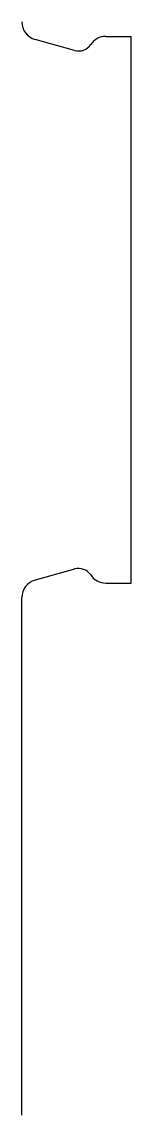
# Model space of a CAD drawing. Extents: x 8 to 213, y -217 to -66.
# Drawn here: x 111.43 to 114.41, y -122.9 to -93.07 of the extents above; entities that cross this region are included whole.
import ezdxf

# ---------------------------------------------------------------- set-up
doc = ezdxf.new("R2010")
doc.units = 0
doc.header["$MEASUREMENT"] = 0

msp = doc.modelspace()

# ---------------------------------------------------------------- linework, layer by layer
for p, q in [((112.872, -93.853), (111.794, -93.552)), ((113.723, -93.47), (114.414, -93.47)), ((112.872, -108.001), (111.794, -108.302)), ((113.723, -108.384), (114.414, -108.384)), ((111.431, -122.901), (111.431, -108.781))]:
    msp.add_line(p, q)
msp.add_lwpolyline([(114.414, -108.384), (114.414, -93.47)])
for centre, radius, start, end in [((111.928, -93.073), 0.497, 180, 254.3811), ((113.723, -93.967), 0.497, 90, 146.251), ((112.979, -93.47), 0.398, 254.3811, 326.251), ((112.979, -108.384), 0.398, 33.749, 105.6189), ((113.723, -107.887), 0.497, 213.749, 270), ((111.928, -108.781), 0.497, 105.6189, 180)]:
    msp.add_arc(centre, radius, start, end)

doc.saveas('drawing.dxf')
